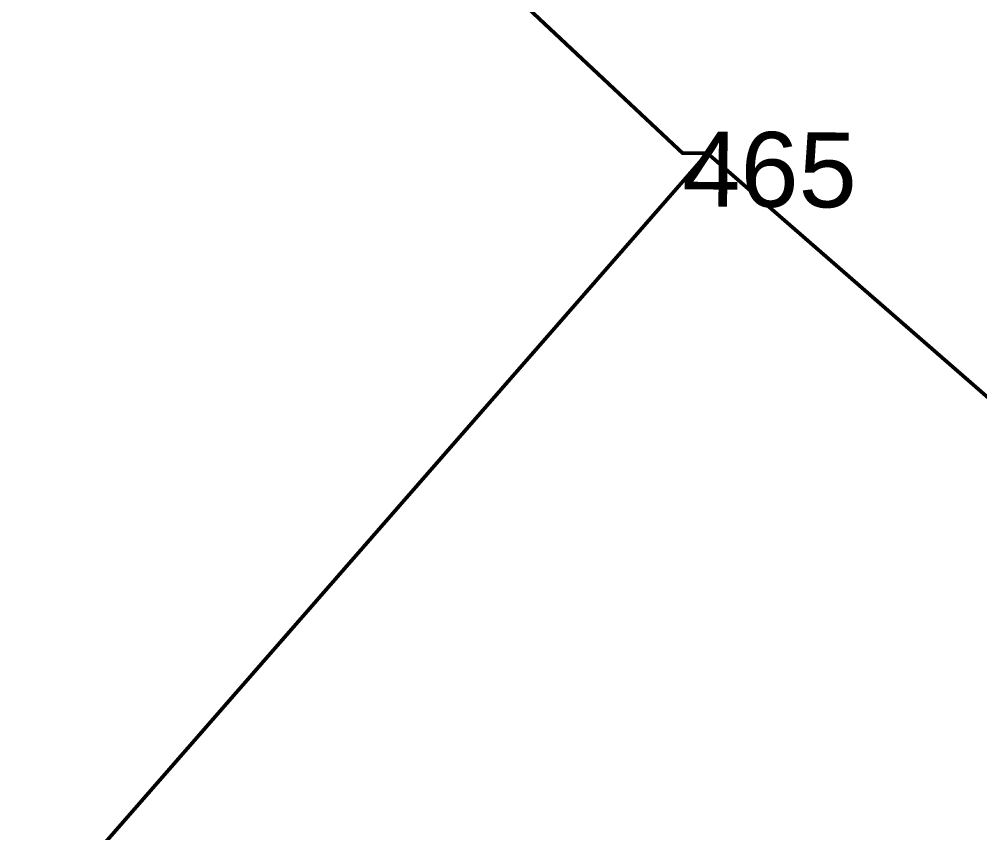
# Model space of a CAD drawing. Header units: metres. Extents: x 326467 to 340077, y 1811030 to 1824953.
# Drawn here: x 328053.7 to 328209.2, y 1812972.7 to 1813104.5 of the extents above; entities that cross this region are included whole.
import ezdxf

# ---------------------------------------------------------------- set-up
doc = ezdxf.new("R2010")
doc.units = ezdxf.units.M
doc.header["$MEASUREMENT"] = 0
doc.layers.add('SURVEY NO.', color=7, linetype='Continuous')
doc.layers.add('SURVEY PLOT BOUNDARY', color=35, linetype='Continuous')
doc.styles.add('PDF Arial', font='arial.ttf')

# ---------------------------------------------------------------- blocks, each defined once
blk = doc.blocks.new('16')
at = {"layer": 'SURVEY PLOT BOUNDARY', "lineweight": 18, "const_width": 0.606}
for points in [[(328093.76, 1813265.27), (328194.3, 1813195.76), (328117.3, 1813172.09), (328105.11, 1813164.1), (328105.05, 1813156.01), (328100.88, 1813139.87), (328108.9, 1813131.72), (328161.08, 1813082.8), (328165.12, 1813082.77), (328014.21, 1812910.07), (327895.58, 1812729.04), (327679.63, 1813033.95), (327757.03, 1813110.18), (327923.8, 1813242.32)], [(328346.38, 1812996.46), (328334.13, 1812980.38), (328322.03, 1812984.52), (328249.45, 1813009.34), (328165.12, 1813082.77), (328161.08, 1813082.8), (328108.9, 1813131.72), (328100.88, 1813139.87), (328105.05, 1813156.01), (328105.11, 1813164.1), (328117.3, 1813172.09), (328194.3, 1813195.76), (328186.05, 1813175.6), (328198.06, 1813159.34), (328246.25, 1813118.53), (328278.22, 1813069.77), (328282.14, 1813053.56)], [(328322.03, 1812984.52), (328334.13, 1812980.38), (328346.38, 1812996.46), (328446.32, 1812850.13), (328426.04, 1812842.2), (328429.96, 1812826), (328446.04, 1812813.74), (328457.85, 1812773.22), (328449.73, 1812769.24), (328449.61, 1812753.07), (328409.03, 1812733.16), (328408.97, 1812725.08), (328400.79, 1812713.01), (328400.66, 1812696.84), (328400.48, 1812672.58), (328262.22, 1812568.52), (328054.84, 1812412.43), (328006.8, 1812473.45), (328027.11, 1812485.42), (327935.19, 1812623.61), (327895.58, 1812729.04), (328014.21, 1812910.07), (328165.12, 1813082.77), (328249.45, 1813009.34)]]:
    blk.add_lwpolyline(points, close=True, dxfattribs=at)
at = {"layer": 'SURVEY NO.', "insert": (328161.01, 1813074.02), "char_height": 12.129, "attachment_point": 7, "rotation": 359.5579, "style": 'PDF Arial'}
blk.add_mtext('465', dxfattribs=at)

msp = doc.modelspace()

# ---------------------------------------------------------------- block references
msp.add_blockref('16', (0, 0))

doc.saveas('drawing.dxf')
